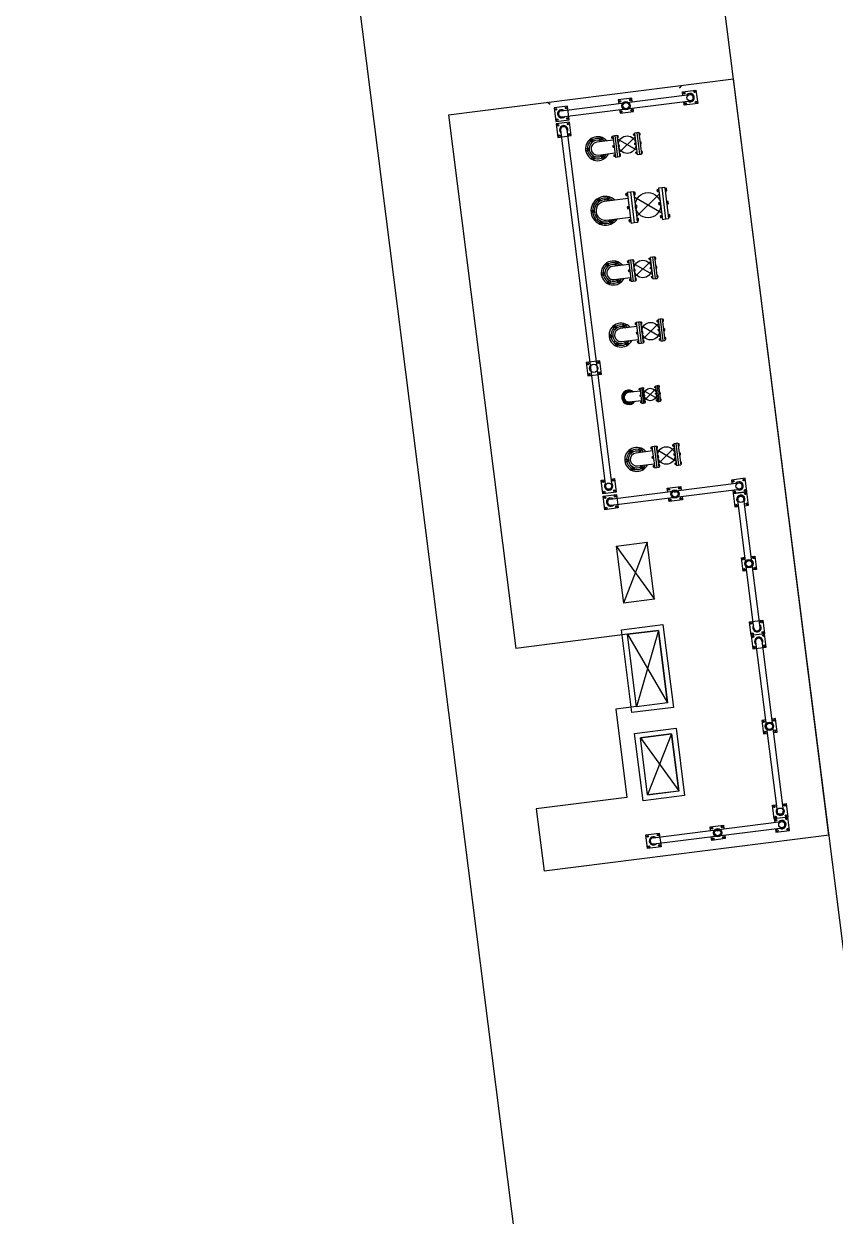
# Model space of a CAD drawing. Header units: inches. Extents: x 2621776591 to 2623670951, y 363331607 to 364354604.
# Drawn here: x 2622165524 to 2622173294, y 364026062 to 364037480 of the extents above; entities that cross this region are included whole.
import ezdxf

# ---------------------------------------------------------------- set-up
doc = ezdxf.new("R2010")
doc.units = ezdxf.units.IN
doc.header["$MEASUREMENT"] = 0
for name, color, linetype in [('ISLAND', 7, 'Continuous'), ('PIER', 7, 'Continuous'), ('TEXT2', 1, 'Continuous')]:
    doc.layers.add(name, color=color, linetype=linetype)

# ---------------------------------------------------------------- blocks, each defined once
blk = doc.blocks.new('SERVICE ISLAND PLINTH')
at = {"layer": 'ISLAND'}
for p, q in [((0, 0), (0, 2.751)), ((7.3, 2.75), (0, 2.75)), ((7.3, 2.751), (7.3, 0)), ((0.061, 2.38), (0.191, 2.38)), ((0.061, 2.25), (0.061, 2.38)), ((0.096, 1.075), (0.096, 2.315)), ((0.156, 1.075), (0.156, 2.315)), ((0.191, 2.38), (0.191, 2.25)), ((3.939, 2.38), (3.809, 2.38)), ((3.809, 2.38), (3.809, 2.25)), ((3.844, 1.075), (3.844, 2.315)), ((3.904, 1.075), (3.904, 2.315)), ((3.939, 2.25), (3.939, 2.38)), ((3.939, 2.38), (3.939, 2.25)), ((4.069, 2.38), (3.939, 2.38)), ((5.244, 2.345), (4.004, 2.345)), ((5.244, 2.285), (4.004, 2.285)), ((4.069, 2.345), (4.069, 2.38)), ((4.069, 2.25), (4.069, 2.285)), ((4.559, 2.345), (4.559, 2.38)), ((4.559, 2.38), (4.689, 2.38)), ((4.559, 2.25), (4.559, 2.285)), ((4.689, 2.38), (4.689, 2.345)), ((4.689, 2.285), (4.689, 2.25)), ((5.179, 2.25), (5.179, 2.38)), ((5.179, 2.38), (5.309, 2.38)), ((5.309, 2.38), (5.309, 2.25)), ((5.439, 2.38), (5.309, 2.38)), ((5.309, 2.38), (5.309, 2.25)), ((5.374, 2.345), (7.014, 2.345)), ((5.374, 2.285), (7.014, 2.285)), ((5.439, 2.25), (5.439, 2.38)), ((6.129, 2.38), (6.129, 2.345)), ((6.259, 2.38), (6.129, 2.38)), ((6.129, 2.285), (6.129, 2.25)), ((6.259, 2.345), (6.259, 2.38)), ((6.259, 2.25), (6.259, 2.285)), ((6.949, 2.345), (6.949, 2.38)), ((6.949, 2.38), (7.079, 2.38)), ((6.949, 2.25), (6.949, 2.285)), ((7.079, 2.38), (7.079, 2.25)), ((7.209, 2.38), (7.079, 2.38)), ((7.079, 2.38), (7.079, 2.25)), ((7.114, 1.075), (7.114, 2.315)), ((7.174, 1.075), (7.174, 2.315)), ((7.209, 2.25), (7.209, 2.38)), ((0.025, 2.225), (0, 2.25)), ((0.096, 2.25), (0.061, 2.25)), ((0.191, 2.25), (0.156, 2.25)), ((3.809, 2.25), (3.844, 2.25)), ((3.904, 2.25), (3.939, 2.25)), ((3.939, 2.25), (4.069, 2.25)), ((4.689, 2.25), (4.559, 2.25)), ((5.309, 2.25), (5.179, 2.25)), ((5.309, 2.25), (5.439, 2.25)), ((6.129, 2.25), (6.259, 2.25)), ((7.079, 2.25), (6.949, 2.25)), ((7.079, 2.25), (7.114, 2.25)), ((7.174, 2.25), (7.209, 2.25)), ((0.95, 1.966), (1.25, 1.966)), ((0.95, 1.966), (0.95, 1.937)), ((0.959, 1.98), (0.959, 1.967)), ((0.98, 1.981), (0.962, 1.981)), ((0.983, 1.967), (0.983, 1.98)), ((1.085, 1.98), (1.085, 1.967)), ((1.107, 1.981), (1.088, 1.981)), ((1.11, 1.967), (1.11, 1.98)), ((1.212, 1.98), (1.212, 1.967)), ((1.233, 1.981), (1.215, 1.981)), ((1.236, 1.967), (1.236, 1.98)), ((1.25, 1.937), (1.25, 1.966)), ((0.95, 1.937), (1.25, 1.937)), ((0.95, 1.937), (0.95, 1.907)), ((0.95, 1.907), (1.25, 1.907)), ((0.959, 1.893), (0.959, 1.906)), ((0.98, 1.892), (0.962, 1.892)), ((0.983, 1.906), (0.983, 1.893)), ((1.085, 1.893), (1.085, 1.906)), ((1.107, 1.892), (1.088, 1.892)), ((1.11, 1.906), (1.11, 1.893)), ((1.212, 1.893), (1.212, 1.906)), ((1.233, 1.892), (1.215, 1.892)), ((1.236, 1.906), (1.236, 1.893)), ((1.25, 1.907), (1.25, 1.937)), ((0.096, 1.76), (0.061, 1.76)), ((0.061, 1.76), (0.061, 1.63)), ((0.191, 1.76), (0.156, 1.76)), ((0.191, 1.63), (0.191, 1.76)), ((0.396, 1.785), (0.604, 1.785)), ((0.396, 1.785), (0.396, 1.765)), ((0.396, 1.765), (0.604, 1.765)), ((0.396, 1.765), (0.396, 1.744)), ((0.396, 1.744), (0.604, 1.744)), ((0.402, 1.795), (0.402, 1.786)), ((0.402, 1.735), (0.402, 1.744)), ((0.417, 1.795), (0.404, 1.795)), ((0.417, 1.734), (0.404, 1.734)), ((0.419, 1.786), (0.419, 1.795)), ((0.419, 1.744), (0.419, 1.735)), ((0.49, 1.795), (0.49, 1.786)), ((0.49, 1.735), (0.49, 1.743)), ((0.505, 1.796), (0.492, 1.796)), ((0.505, 1.734), (0.492, 1.734)), ((0.507, 1.786), (0.507, 1.795)), ((0.507, 1.743), (0.507, 1.735)), ((0.578, 1.795), (0.578, 1.786)), ((0.578, 1.735), (0.578, 1.744)), ((0.593, 1.795), (0.58, 1.795)), ((0.593, 1.734), (0.58, 1.734)), ((0.595, 1.786), (0.595, 1.795)), ((0.595, 1.744), (0.595, 1.735)), ((0.604, 1.765), (0.604, 1.785)), ((0.604, 1.744), (0.604, 1.765)), ((1.596, 1.785), (1.804, 1.785)), ((1.596, 1.785), (1.596, 1.765)), ((1.596, 1.765), (1.804, 1.765)), ((1.596, 1.765), (1.596, 1.744)), ((1.596, 1.744), (1.804, 1.744)), ((1.602, 1.795), (1.602, 1.786)), ((1.602, 1.735), (1.602, 1.744)), ((1.617, 1.795), (1.604, 1.795)), ((1.617, 1.734), (1.604, 1.734)), ((1.619, 1.786), (1.619, 1.795)), ((1.619, 1.744), (1.619, 1.735)), ((1.69, 1.795), (1.69, 1.786)), ((1.69, 1.735), (1.69, 1.743)), ((1.705, 1.796), (1.692, 1.796)), ((1.705, 1.734), (1.692, 1.734)), ((1.707, 1.786), (1.707, 1.795)), ((1.707, 1.743), (1.707, 1.735)), ((1.778, 1.795), (1.778, 1.786)), ((1.778, 1.735), (1.778, 1.744)), ((1.793, 1.795), (1.78, 1.795)), ((1.793, 1.734), (1.78, 1.734)), ((1.795, 1.786), (1.795, 1.795)), ((1.795, 1.744), (1.795, 1.735)), ((1.804, 1.765), (1.804, 1.785)), ((1.804, 1.744), (1.804, 1.765)), ((2.196, 1.785), (2.404, 1.785)), ((2.196, 1.785), (2.196, 1.765)), ((2.196, 1.765), (2.404, 1.765)), ((2.196, 1.765), (2.196, 1.744)), ((2.196, 1.744), (2.404, 1.744)), ((2.202, 1.795), (2.202, 1.786)), ((2.202, 1.735), (2.202, 1.744)), ((2.217, 1.795), (2.204, 1.795)), ((2.217, 1.734), (2.204, 1.734)), ((2.219, 1.786), (2.219, 1.795)), ((2.219, 1.744), (2.219, 1.735)), ((2.29, 1.795), (2.29, 1.786)), ((2.29, 1.735), (2.29, 1.743)), ((2.305, 1.796), (2.292, 1.796)), ((2.305, 1.734), (2.292, 1.734)), ((2.307, 1.786), (2.307, 1.795)), ((2.307, 1.743), (2.307, 1.735)), ((2.378, 1.795), (2.378, 1.786)), ((2.378, 1.735), (2.378, 1.744)), ((2.393, 1.795), (2.38, 1.795)), ((2.393, 1.734), (2.38, 1.734)), ((2.395, 1.786), (2.395, 1.795)), ((2.395, 1.744), (2.395, 1.735)), ((2.404, 1.765), (2.404, 1.785)), ((2.404, 1.744), (2.404, 1.765)), ((3.396, 1.785), (3.604, 1.785)), ((3.396, 1.785), (3.396, 1.765)), ((3.396, 1.765), (3.604, 1.765)), ((3.396, 1.765), (3.396, 1.744)), ((3.396, 1.744), (3.604, 1.744)), ((3.402, 1.795), (3.402, 1.786)), ((3.402, 1.735), (3.402, 1.744)), ((3.417, 1.795), (3.404, 1.795)), ((3.417, 1.734), (3.404, 1.734)), ((3.419, 1.786), (3.419, 1.795)), ((3.419, 1.744), (3.419, 1.735)), ((3.49, 1.795), (3.49, 1.786)), ((3.49, 1.735), (3.49, 1.743)), ((3.505, 1.796), (3.492, 1.796)), ((3.505, 1.734), (3.492, 1.734)), ((3.507, 1.786), (3.507, 1.795)), ((3.507, 1.743), (3.507, 1.735)), ((3.578, 1.795), (3.578, 1.786)), ((3.578, 1.735), (3.578, 1.744)), ((3.593, 1.795), (3.58, 1.795)), ((3.593, 1.734), (3.58, 1.734)), ((3.595, 1.786), (3.595, 1.795)), ((3.595, 1.744), (3.595, 1.735)), ((3.604, 1.765), (3.604, 1.785)), ((3.604, 1.744), (3.604, 1.765)), ((3.809, 1.63), (3.809, 1.76)), ((3.809, 1.76), (3.844, 1.76)), ((3.904, 1.76), (3.939, 1.76)), ((3.939, 1.76), (3.939, 1.63)), ((7.079, 1.63), (7.079, 1.76)), ((7.079, 1.76), (7.114, 1.76)), ((7.174, 1.76), (7.209, 1.76)), ((7.209, 1.76), (7.209, 1.63)), ((0.061, 1.63), (0.096, 1.63)), ((0.156, 1.63), (0.191, 1.63)), ((0.95, 1.664), (1.25, 1.664)), ((0.95, 1.634), (0.95, 1.664)), ((0.95, 1.634), (1.25, 1.634)), ((0.95, 1.604), (0.95, 1.634)), ((0.95, 1.604), (1.25, 1.604)), ((0.959, 1.677), (0.959, 1.665)), ((0.959, 1.59), (0.959, 1.603)), ((0.98, 1.678), (0.962, 1.678)), ((0.983, 1.665), (0.983, 1.677)), ((0.983, 1.603), (0.983, 1.59)), ((1.085, 1.677), (1.085, 1.665)), ((1.087, 1.59), (1.087, 1.603)), ((1.107, 1.678), (1.088, 1.678)), ((1.11, 1.665), (1.11, 1.677)), ((1.111, 1.603), (1.111, 1.59)), ((1.212, 1.677), (1.212, 1.665)), ((1.212, 1.59), (1.212, 1.603)), ((1.233, 1.678), (1.215, 1.678)), ((1.236, 1.665), (1.236, 1.677)), ((1.236, 1.603), (1.236, 1.59)), ((1.25, 1.664), (1.25, 1.634)), ((1.25, 1.634), (1.25, 1.604)), ((2.825, 1.67), (2.975, 1.67)), ((2.825, 1.67), (2.825, 1.655)), ((2.825, 1.655), (2.975, 1.655)), ((2.825, 1.655), (2.825, 1.64)), ((2.825, 1.64), (2.975, 1.64)), ((2.829, 1.677), (2.829, 1.671)), ((2.829, 1.634), (2.829, 1.64)), ((2.84, 1.677), (2.831, 1.677)), ((2.84, 1.633), (2.831, 1.633)), ((2.842, 1.671), (2.842, 1.677)), ((2.842, 1.64), (2.842, 1.634)), ((2.893, 1.677), (2.893, 1.671)), ((2.893, 1.634), (2.893, 1.64)), ((2.904, 1.677), (2.894, 1.677)), ((2.904, 1.633), (2.894, 1.633)), ((2.905, 1.671), (2.905, 1.677)), ((2.905, 1.64), (2.905, 1.634)), ((2.956, 1.677), (2.956, 1.671)), ((2.956, 1.634), (2.956, 1.64)), ((2.967, 1.677), (2.957, 1.677)), ((2.967, 1.633), (2.957, 1.633)), ((2.968, 1.671), (2.968, 1.677)), ((2.968, 1.64), (2.968, 1.634)), ((2.975, 1.655), (2.975, 1.67)), ((2.975, 1.64), (2.975, 1.655)), ((3.844, 1.63), (3.809, 1.63)), ((3.939, 1.63), (3.904, 1.63)), ((7.114, 1.63), (7.079, 1.63)), ((7.209, 1.63), (7.174, 1.63)), ((0.396, 1.575), (0.604, 1.575)), ((0.396, 1.555), (0.396, 1.575)), ((0.396, 1.555), (0.604, 1.555)), ((0.396, 1.534), (0.396, 1.555)), ((0.396, 1.534), (0.604, 1.534)), ((0.402, 1.585), (0.402, 1.576)), ((0.402, 1.524), (0.402, 1.533)), ((0.417, 1.585), (0.404, 1.585)), ((0.417, 1.524), (0.404, 1.524)), ((0.419, 1.576), (0.419, 1.585)), ((0.419, 1.533), (0.419, 1.524)), ((0.49, 1.585), (0.49, 1.576)), ((0.491, 1.524), (0.491, 1.533)), ((0.505, 1.585), (0.492, 1.585)), ((0.506, 1.524), (0.493, 1.524)), ((0.507, 1.576), (0.507, 1.585)), ((0.508, 1.533), (0.508, 1.524)), ((0.578, 1.585), (0.578, 1.576)), ((0.578, 1.524), (0.578, 1.533)), ((0.593, 1.585), (0.58, 1.585)), ((0.593, 1.524), (0.58, 1.524)), ((0.595, 1.576), (0.595, 1.585)), ((0.595, 1.533), (0.595, 1.524)), ((0.604, 1.575), (0.604, 1.555)), ((0.604, 1.555), (0.604, 1.534)), ((0.98, 1.589), (0.962, 1.589)), ((1.108, 1.589), (1.09, 1.589)), ((1.233, 1.589), (1.215, 1.589)), ((1.596, 1.575), (1.804, 1.575)), ((1.596, 1.555), (1.596, 1.575)), ((1.596, 1.555), (1.804, 1.555)), ((1.596, 1.534), (1.596, 1.555)), ((1.596, 1.534), (1.804, 1.534)), ((1.602, 1.585), (1.602, 1.576)), ((1.602, 1.524), (1.602, 1.533)), ((1.617, 1.585), (1.604, 1.585)), ((1.617, 1.524), (1.604, 1.524)), ((1.619, 1.576), (1.619, 1.585)), ((1.619, 1.533), (1.619, 1.524)), ((1.69, 1.585), (1.69, 1.576)), ((1.691, 1.524), (1.691, 1.533)), ((1.705, 1.585), (1.692, 1.585)), ((1.706, 1.524), (1.693, 1.524)), ((1.707, 1.576), (1.707, 1.585)), ((1.708, 1.533), (1.708, 1.524)), ((1.778, 1.585), (1.778, 1.576)), ((1.778, 1.524), (1.778, 1.533)), ((1.793, 1.585), (1.78, 1.585)), ((1.793, 1.524), (1.78, 1.524)), ((1.795, 1.576), (1.795, 1.585)), ((1.795, 1.533), (1.795, 1.524)), ((1.804, 1.575), (1.804, 1.555)), ((1.804, 1.555), (1.804, 1.534)), ((2.196, 1.575), (2.404, 1.575)), ((2.196, 1.555), (2.196, 1.575)), ((2.196, 1.555), (2.404, 1.555)), ((2.196, 1.534), (2.196, 1.555)), ((2.196, 1.534), (2.404, 1.534)), ((2.202, 1.585), (2.202, 1.576)), ((2.202, 1.524), (2.202, 1.533)), ((2.217, 1.585), (2.204, 1.585)), ((2.217, 1.524), (2.204, 1.524)), ((2.219, 1.576), (2.219, 1.585)), ((2.219, 1.533), (2.219, 1.524)), ((2.29, 1.585), (2.29, 1.576)), ((2.291, 1.524), (2.291, 1.533)), ((2.305, 1.585), (2.292, 1.585)), ((2.306, 1.524), (2.293, 1.524)), ((2.307, 1.576), (2.307, 1.585)), ((2.308, 1.533), (2.308, 1.524)), ((2.378, 1.585), (2.378, 1.576)), ((2.378, 1.524), (2.378, 1.533)), ((2.393, 1.585), (2.38, 1.585)), ((2.393, 1.524), (2.38, 1.524)), ((2.395, 1.576), (2.395, 1.585)), ((2.395, 1.533), (2.395, 1.524)), ((2.404, 1.575), (2.404, 1.555)), ((2.404, 1.555), (2.404, 1.534)), ((2.825, 1.519), (2.975, 1.519)), ((2.825, 1.504), (2.825, 1.519)), ((2.825, 1.504), (2.975, 1.504)), ((2.825, 1.489), (2.825, 1.504)), ((2.825, 1.489), (2.975, 1.489)), ((2.829, 1.526), (2.829, 1.519)), ((2.829, 1.482), (2.829, 1.488)), ((2.84, 1.526), (2.831, 1.526)), ((2.842, 1.519), (2.842, 1.526)), ((2.842, 1.488), (2.842, 1.482)), ((2.893, 1.526), (2.893, 1.519)), ((2.893, 1.482), (2.893, 1.488)), ((2.904, 1.526), (2.894, 1.526)), ((2.905, 1.519), (2.905, 1.526)), ((2.906, 1.488), (2.906, 1.482)), ((2.956, 1.526), (2.956, 1.519)), ((2.956, 1.482), (2.956, 1.488)), ((2.967, 1.526), (2.957, 1.526)), ((2.968, 1.519), (2.968, 1.526)), ((2.968, 1.488), (2.968, 1.482)), ((2.975, 1.519), (2.975, 1.504)), ((2.975, 1.504), (2.975, 1.489)), ((3.396, 1.575), (3.604, 1.575)), ((3.396, 1.555), (3.396, 1.575)), ((3.396, 1.555), (3.604, 1.555)), ((3.396, 1.534), (3.396, 1.555)), ((3.396, 1.534), (3.604, 1.534)), ((3.402, 1.585), (3.402, 1.576)), ((3.402, 1.524), (3.402, 1.533)), ((3.417, 1.585), (3.404, 1.585)), ((3.417, 1.524), (3.404, 1.524)), ((3.419, 1.576), (3.419, 1.585)), ((3.419, 1.533), (3.419, 1.524)), ((3.49, 1.585), (3.49, 1.576)), ((3.491, 1.524), (3.491, 1.533)), ((3.505, 1.585), (3.492, 1.585)), ((3.506, 1.524), (3.493, 1.524)), ((3.507, 1.576), (3.507, 1.585)), ((3.508, 1.533), (3.508, 1.524)), ((3.578, 1.585), (3.578, 1.576)), ((3.578, 1.524), (3.578, 1.533)), ((3.593, 1.585), (3.58, 1.585)), ((3.593, 1.524), (3.58, 1.524)), ((3.595, 1.576), (3.595, 1.585)), ((3.595, 1.533), (3.595, 1.524)), ((3.604, 1.575), (3.604, 1.555)), ((3.604, 1.555), (3.604, 1.534)), ((2.84, 1.482), (2.831, 1.482)), ((2.904, 1.482), (2.895, 1.482)), ((2.967, 1.482), (2.957, 1.482)), ((4.85, 1.375), (4.3, 1.375)), ((4.3, 1.075), (4.3, 1.375)), ((4.3, 1.375), (4.85, 1.075)), ((4.3, 1.075), (4.85, 1.375)), ((4.85, 1.375), (4.85, 1.075)), ((5.85, 1.375), (5.15, 1.375)), ((5.15, 1.375), (5.15, 1.075)), ((5.15, 1.075), (5.85, 1.375)), ((5.15, 1.375), (5.85, 1.075)), ((5.85, 1.375), (5.15, 1.375)), ((5.85, 1.375), (5.85, 1.075)), ((6.7, 1.375), (6.15, 1.375)), ((6.15, 1.375), (6.15, 1.075)), ((6.15, 1.375), (6.7, 1.075)), ((6.15, 1.075), (6.7, 1.375)), ((6.7, 1.375), (6.15, 1.375)), ((6.7, 1.075), (6.7, 1.375)), ((0.191, 1.14), (0.061, 1.14)), ((0.061, 1.14), (0.061, 1.01)), ((0.191, 1.01), (0.191, 1.14)), ((0.215, 1.14), (0.215, 1.01)), ((0.345, 1.14), (0.215, 1.14)), ((0.28, 1.105), (3.72, 1.105)), ((0.28, 1.045), (3.72, 1.045)), ((0.345, 1.01), (0.345, 1.14)), ((2.518, 1.14), (2.518, 1.01)), ((2.648, 1.14), (2.518, 1.14)), ((2.648, 1.01), (2.648, 1.14)), ((3.655, 1.105), (3.655, 1.14)), ((3.655, 1.14), (3.785, 1.14)), ((3.655, 1.01), (3.655, 1.045)), ((3.785, 1.14), (3.785, 1.01)), ((3.809, 1.01), (3.809, 1.14)), ((3.809, 1.14), (3.939, 1.14)), ((3.939, 1.14), (3.939, 1.01)), ((4.3, 1.075), (4.85, 1.075)), ((5.85, 1.075), (5.15, 1.075)), ((5.15, 1.075), (5.15, 0)), ((5.848, 1.075), (5.848, 0.875)), ((6.7, 1.075), (6.15, 1.075)), ((7.079, 1.01), (7.079, 1.14)), ((7.079, 1.14), (7.209, 1.14)), ((7.209, 1.14), (7.209, 1.01)), ((0.025, 0.978), (0, 0.953)), ((0.061, 1.01), (0.191, 1.01)), ((0.215, 1.01), (0.345, 1.01)), ((2.518, 1.01), (2.648, 1.01)), ((3.785, 1.01), (3.655, 1.01)), ((3.939, 1.01), (3.809, 1.01)), ((7.209, 1.01), (7.079, 1.01)), ((5.848, 0.875), (6.7, 0.875)), ((6.7, 0.875), (6.7, 0)), ((0, 0), (5.15, 0)), ((6.7, 0), (7.3, 0))]:
    blk.add_line(p, q, dxfattribs=at)
for points in [[(0.965, 1.98), (0.965, 1.967)], [(0.977, 1.967), (0.977, 1.98)], [(1.091, 1.98), (1.091, 1.967)], [(1.104, 1.967), (1.104, 1.98)], [(1.218, 1.98), (1.218, 1.967)], [(1.23, 1.967), (1.23, 1.98)], [(0.965, 1.893), (0.965, 1.906)], [(0.977, 1.906), (0.977, 1.893)], [(1.19, 1.664), (1.005, 1.908)], [(1.189, 1.907), (1.005, 1.664)], [(1.091, 1.893), (1.091, 1.906)], [(1.104, 1.906), (1.104, 1.893)], [(1.218, 1.893), (1.218, 1.906)], [(1.23, 1.906), (1.23, 1.893)], [(0.406, 1.795), (0.406, 1.786)], [(0.406, 1.735), (0.406, 1.744)], [(0.415, 1.786), (0.415, 1.795)], [(0.415, 1.744), (0.415, 1.735)], [(0.563, 1.575), (0.434, 1.745)], [(0.562, 1.744), (0.434, 1.575)], [(0.494, 1.795), (0.494, 1.786)], [(0.494, 1.735), (0.494, 1.743)], [(0.503, 1.786), (0.503, 1.795)], [(0.503, 1.743), (0.503, 1.735)], [(0.582, 1.795), (0.582, 1.786)], [(0.582, 1.735), (0.582, 1.744)], [(0.591, 1.786), (0.591, 1.795)], [(0.591, 1.744), (0.591, 1.735)], [(1.606, 1.795), (1.606, 1.786)], [(1.606, 1.735), (1.606, 1.744)], [(1.615, 1.786), (1.615, 1.795)], [(1.615, 1.744), (1.615, 1.735)], [(1.763, 1.575), (1.634, 1.745)], [(1.762, 1.744), (1.634, 1.575)], [(1.694, 1.795), (1.694, 1.786)], [(1.694, 1.735), (1.694, 1.743)], [(1.703, 1.786), (1.703, 1.795)], [(1.703, 1.743), (1.703, 1.735)], [(1.782, 1.795), (1.782, 1.786)], [(1.782, 1.735), (1.782, 1.744)], [(1.791, 1.786), (1.791, 1.795)], [(1.791, 1.744), (1.791, 1.735)], [(2.206, 1.795), (2.206, 1.786)], [(2.206, 1.735), (2.206, 1.744)], [(2.215, 1.786), (2.215, 1.795)], [(2.215, 1.744), (2.215, 1.735)], [(2.363, 1.575), (2.234, 1.745)], [(2.362, 1.744), (2.234, 1.575)], [(2.294, 1.795), (2.294, 1.786)], [(2.294, 1.735), (2.294, 1.743)], [(2.303, 1.786), (2.303, 1.795)], [(2.303, 1.743), (2.303, 1.735)], [(2.382, 1.795), (2.382, 1.786)], [(2.382, 1.735), (2.382, 1.744)], [(2.391, 1.786), (2.391, 1.795)], [(2.391, 1.744), (2.391, 1.735)], [(3.406, 1.795), (3.406, 1.786)], [(3.406, 1.735), (3.406, 1.744)], [(3.415, 1.786), (3.415, 1.795)], [(3.415, 1.744), (3.415, 1.735)], [(3.563, 1.575), (3.434, 1.745)], [(3.562, 1.744), (3.434, 1.575)], [(3.494, 1.795), (3.494, 1.786)], [(3.494, 1.735), (3.494, 1.743)], [(3.503, 1.786), (3.503, 1.795)], [(3.503, 1.743), (3.503, 1.735)], [(3.582, 1.795), (3.582, 1.786)], [(3.582, 1.735), (3.582, 1.744)], [(3.591, 1.786), (3.591, 1.795)], [(3.591, 1.744), (3.591, 1.735)], [(0.965, 1.677), (0.965, 1.665)], [(0.965, 1.59), (0.965, 1.603)], [(0.977, 1.665), (0.977, 1.677)], [(0.977, 1.603), (0.977, 1.59)], [(1.091, 1.677), (1.091, 1.665)], [(1.093, 1.59), (1.093, 1.603)], [(1.104, 1.665), (1.104, 1.677)], [(1.105, 1.603), (1.105, 1.59)], [(1.218, 1.677), (1.218, 1.665)], [(1.218, 1.59), (1.218, 1.603)], [(1.23, 1.665), (1.23, 1.677)], [(1.23, 1.603), (1.23, 1.59)], [(2.832, 1.677), (2.832, 1.671)], [(2.832, 1.634), (2.832, 1.64)], [(2.839, 1.671), (2.839, 1.677)], [(2.839, 1.64), (2.839, 1.634)], [(2.945, 1.519), (2.853, 1.641)], [(2.944, 1.64), (2.853, 1.519)], [(2.896, 1.677), (2.896, 1.671)], [(2.896, 1.634), (2.896, 1.64)], [(2.902, 1.671), (2.902, 1.677)], [(2.902, 1.64), (2.902, 1.634)], [(2.959, 1.677), (2.959, 1.671)], [(2.959, 1.634), (2.959, 1.64)], [(2.965, 1.671), (2.965, 1.677)], [(2.965, 1.64), (2.965, 1.634)], [(0.406, 1.585), (0.406, 1.576)], [(0.406, 1.524), (0.406, 1.533)], [(0.415, 1.576), (0.415, 1.585)], [(0.415, 1.533), (0.415, 1.524)], [(0.494, 1.585), (0.494, 1.576)], [(0.495, 1.524), (0.495, 1.533)], [(0.503, 1.576), (0.503, 1.585)], [(0.504, 1.533), (0.504, 1.524)], [(0.582, 1.585), (0.582, 1.576)], [(0.582, 1.524), (0.582, 1.533)], [(0.591, 1.576), (0.591, 1.585)], [(0.591, 1.533), (0.591, 1.524)], [(1.606, 1.585), (1.606, 1.576)], [(1.606, 1.524), (1.606, 1.533)], [(1.615, 1.576), (1.615, 1.585)], [(1.615, 1.533), (1.615, 1.524)], [(1.694, 1.585), (1.694, 1.576)], [(1.695, 1.524), (1.695, 1.533)], [(1.703, 1.576), (1.703, 1.585)], [(1.704, 1.533), (1.704, 1.524)], [(1.782, 1.585), (1.782, 1.576)], [(1.782, 1.524), (1.782, 1.533)], [(1.791, 1.576), (1.791, 1.585)], [(1.791, 1.533), (1.791, 1.524)], [(2.206, 1.585), (2.206, 1.576)], [(2.206, 1.524), (2.206, 1.533)], [(2.215, 1.576), (2.215, 1.585)], [(2.215, 1.533), (2.215, 1.524)], [(2.294, 1.585), (2.294, 1.576)], [(2.295, 1.524), (2.295, 1.533)], [(2.303, 1.576), (2.303, 1.585)], [(2.304, 1.533), (2.304, 1.524)], [(2.382, 1.585), (2.382, 1.576)], [(2.382, 1.524), (2.382, 1.533)], [(2.391, 1.576), (2.391, 1.585)], [(2.391, 1.533), (2.391, 1.524)], [(2.832, 1.526), (2.832, 1.519)], [(2.832, 1.482), (2.832, 1.488)], [(2.839, 1.519), (2.839, 1.526)], [(2.839, 1.488), (2.839, 1.482)], [(2.896, 1.526), (2.896, 1.519)], [(2.896, 1.482), (2.896, 1.488)], [(2.902, 1.519), (2.902, 1.526)], [(2.903, 1.488), (2.903, 1.482)], [(2.959, 1.526), (2.959, 1.519)], [(2.959, 1.482), (2.959, 1.488)], [(2.965, 1.519), (2.965, 1.526)], [(2.965, 1.488), (2.965, 1.482)], [(3.406, 1.585), (3.406, 1.576)], [(3.406, 1.524), (3.406, 1.533)], [(3.415, 1.576), (3.415, 1.585)], [(3.415, 1.533), (3.415, 1.524)], [(3.494, 1.585), (3.494, 1.576)], [(3.495, 1.524), (3.495, 1.533)], [(3.503, 1.576), (3.503, 1.585)], [(3.504, 1.533), (3.504, 1.524)], [(3.582, 1.585), (3.582, 1.576)], [(3.582, 1.524), (3.582, 1.533)], [(3.591, 1.576), (3.591, 1.585)], [(3.591, 1.533), (3.591, 1.524)]]:
    blk.add_lwpolyline(points, dxfattribs=at)
for points in [[(1.01, 1.604), (1.01, 1.374, 1), (1.19, 1.374), (1.19, 1.604)], [(0.438, 1.534), (0.438, 1.374, 1), (0.562, 1.374), (0.562, 1.534)], [(1.638, 1.534), (1.638, 1.374, 1), (1.763, 1.374), (1.763, 1.534)], [(2.237, 1.534), (2.237, 1.374, 1), (2.362, 1.374), (2.362, 1.534)], [(2.855, 1.489), (2.855, 1.374, 1), (2.945, 1.374), (2.945, 1.489)], [(3.438, 1.534), (3.438, 1.374, 1), (3.562, 1.374), (3.562, 1.534)]]:
    blk.add_lwpolyline(points, format="xyb", dxfattribs=at)
at = {"layer": 'ISLAND', "ltscale": 10000}
blk.add_lwpolyline([(5.1, 1.425), (5.9, 1.425), (5.9, 1.025), (5.1, 1.025)], close=True, dxfattribs=at)
at = {"layer": 'ISLAND'}
for points in [[(5.15, 1.375), (5.85, 1.375), (5.85, 1.075), (5.15, 1.075)], [(6.1, 1.425), (6.751, 1.425), (6.751, 1.025), (6.1, 1.025)], [(6.15, 1.375), (6.701, 1.375), (6.701, 1.075), (6.15, 1.075)]]:
    blk.add_lwpolyline(points, close=True, dxfattribs=at)
for centre, radius in [((0.076, 2.365), 0.008), ((0.126, 2.315), 0.03), ((0.176, 2.365), 0.008), ((3.824, 2.365), 0.008), ((3.874, 2.315), 0.03), ((3.924, 2.365), 0.008), ((3.954, 2.365), 0.008), ((4.004, 2.315), 0.03), ((4.054, 2.365), 0.008), ((4.574, 2.365), 0.008), ((4.624, 2.315), 0.04), ((4.624, 2.315), 0.03), ((4.674, 2.365), 0.008), ((5.194, 2.365), 0.008), ((5.294, 2.365), 0.008), ((5.324, 2.365), 0.008), ((5.424, 2.365), 0.008), ((6.144, 2.365), 0.008), ((6.194, 2.315), 0.04), ((6.194, 2.315), 0.03), ((6.244, 2.365), 0.008), ((6.964, 2.365), 0.008), ((7.014, 2.315), 0.03), ((7.064, 2.365), 0.008), ((7.094, 2.365), 0.008), ((7.144, 2.315), 0.03), ((7.194, 2.365), 0.008), ((0.076, 2.265), 0.008), ((0.176, 2.265), 0.008), ((3.824, 2.265), 0.008), ((3.924, 2.265), 0.008), ((4.054, 2.265), 0.008), ((4.574, 2.265), 0.008), ((4.674, 2.265), 0.008), ((5.194, 2.265), 0.008), ((5.294, 2.265), 0.008), ((5.324, 2.265), 0.008), ((5.424, 2.265), 0.008), ((6.144, 2.265), 0.008), ((6.244, 2.265), 0.008), ((6.964, 2.265), 0.008), ((7.064, 2.265), 0.008), ((7.094, 2.265), 0.008), ((7.194, 2.265), 0.008), ((1.098, 1.786), 0.121), ((0.076, 1.745), 0.008), ((0.126, 1.695), 0.04), ((0.126, 1.695), 0.03), ((0.176, 1.745), 0.008), ((0.498, 1.66), 0.0839), ((1.698, 1.66), 0.0839), ((2.298, 1.66), 0.0839), ((3.498, 1.66), 0.0839), ((3.824, 1.745), 0.008), ((3.874, 1.695), 0.04), ((3.874, 1.695), 0.03), ((3.924, 1.745), 0.008), ((7.094, 1.745), 0.008), ((7.144, 1.695), 0.04), ((7.144, 1.695), 0.03), ((7.194, 1.745), 0.008), ((0.076, 1.645), 0.008), ((0.176, 1.645), 0.008), ((2.899, 1.58), 0.0604), ((3.824, 1.645), 0.008), ((3.85, 1.697), 0.008), ((3.924, 1.645), 0.008), ((7.094, 1.645), 0.008), ((7.12, 1.697), 0.008), ((7.194, 1.645), 0.008), ((0.41, 1.418), 0.0139), ((0.587, 1.418), 0.0139), ((0.985, 1.415), 0.0128), ((1.214, 1.415), 0.0128), ((1.61, 1.418), 0.0139), ((1.787, 1.418), 0.0139), ((2.21, 1.418), 0.0139), ((2.387, 1.418), 0.0139), ((2.843, 1.394), 0.00642), ((2.957, 1.394), 0.00642), ((3.41, 1.418), 0.0139), ((3.587, 1.418), 0.0139), ((0.414, 1.326), 0.0139), ((0.497, 1.276), 0.0139), ((0.584, 1.324), 0.0139), ((0.986, 1.323), 0.0128), ((1.09, 1.253), 0.0128), ((1.21, 1.319), 0.0128), ((1.614, 1.326), 0.0139), ((1.697, 1.276), 0.0139), ((1.784, 1.324), 0.0139), ((2.214, 1.326), 0.0139), ((2.297, 1.276), 0.0139), ((2.384, 1.324), 0.0139), ((2.843, 1.348), 0.00642), ((2.897, 1.314), 0.00642), ((2.954, 1.346), 0.00642), ((3.414, 1.326), 0.0139), ((3.497, 1.276), 0.0139), ((3.584, 1.324), 0.0139), ((0.076, 1.125), 0.008), ((0.076, 1.025), 0.008), ((0.176, 1.125), 0.008), ((0.176, 1.025), 0.008), ((0.23, 1.125), 0.008), ((0.23, 1.025), 0.008), ((0.33, 1.125), 0.008), ((0.33, 1.025), 0.008), ((2.533, 1.125), 0.008), ((2.533, 1.025), 0.008), ((2.583, 1.075), 0.04), ((2.633, 1.125), 0.008), ((2.633, 1.025), 0.008), ((3.67, 1.125), 0.008), ((3.67, 1.025), 0.008), ((3.72, 1.075), 0.03), ((3.77, 1.125), 0.008), ((3.77, 1.025), 0.008), ((3.824, 1.125), 0.008), ((3.824, 1.025), 0.008), ((3.924, 1.125), 0.008), ((3.924, 1.025), 0.008), ((7.094, 1.125), 0.008), ((7.094, 1.025), 0.008), ((7.194, 1.125), 0.008), ((7.194, 1.025), 0.008)]:
    blk.add_circle(centre, radius, dxfattribs=at)
for centre, radius, start, end in [((0.126, 2.315), 0.04, 318.5904, 221.4096), ((0.126, 2.315), 0.03, 359.9998, 180), ((3.874, 2.315), 0.04, 318.5904, 221.4096), ((3.874, 2.315), 0.03, 0, 180.0002), ((4.004, 2.315), 0.04, 48.5904, 311.4096), ((4.004, 2.315), 0.03, 90, 270.0002), ((5.244, 2.315), 0.04, 228.5904, 131.4096), ((5.244, 2.315), 0.03, 269.9998, 90), ((5.374, 2.315), 0.04, 48.5904, 311.4096), ((5.374, 2.315), 0.03, 90, 270.0002), ((7.014, 2.315), 0.04, 228.5904, 131.4096), ((7.014, 2.315), 0.03, 269.9998, 90), ((7.144, 2.315), 0.04, 318.5904, 221.4096), ((7.144, 2.315), 0.03, 0, 180.0002), ((0.962, 1.976), 0.00489, 52.5882, 127.4118), ((0.962, 1.971), 0.00489, 232.5882, 307.4118), ((0.971, 1.961), 0.0197, 71.1283, 108.8717), ((0.971, 1.986), 0.0197, 251.1283, 288.8717), ((0.98, 1.976), 0.00509, 53.2774, 126.7226), ((0.98, 1.971), 0.00509, 233.2774, 306.7226), ((1.088, 1.976), 0.00489, 52.5882, 127.4118), ((1.088, 1.971), 0.00489, 232.5882, 307.4118), ((1.098, 1.961), 0.0197, 71.1283, 108.8717), ((1.098, 1.986), 0.0197, 251.1283, 288.8717), ((1.107, 1.976), 0.00509, 53.2774, 126.7226), ((1.107, 1.971), 0.00509, 233.2774, 306.7226), ((1.215, 1.976), 0.00489, 52.5882, 127.4118), ((1.215, 1.971), 0.00489, 232.5882, 307.4118), ((1.224, 1.961), 0.0197, 71.1283, 108.8717), ((1.224, 1.986), 0.0197, 251.1283, 288.8717), ((1.233, 1.976), 0.00509, 53.2774, 126.7226), ((1.233, 1.971), 0.00509, 233.2774, 306.7226), ((0.962, 1.902), 0.00489, 52.5882, 127.4118), ((0.962, 1.897), 0.00489, 232.5882, 307.4118), ((0.971, 1.887), 0.0197, 71.1283, 108.8717), ((0.971, 1.912), 0.0197, 251.1283, 288.8717), ((0.98, 1.902), 0.00509, 53.2774, 126.7226), ((0.98, 1.897), 0.00509, 233.2774, 306.7226), ((1.088, 1.902), 0.00489, 52.5882, 127.4118), ((1.088, 1.897), 0.00489, 232.5882, 307.4118), ((1.098, 1.887), 0.0197, 71.1283, 108.8717), ((1.098, 1.912), 0.0197, 251.1283, 288.8717), ((1.107, 1.902), 0.00509, 53.2774, 126.7226), ((1.107, 1.897), 0.00509, 233.2774, 306.7226), ((1.215, 1.902), 0.00489, 52.5882, 127.4118), ((1.215, 1.897), 0.00489, 232.5882, 307.4118), ((1.224, 1.887), 0.0197, 71.1283, 108.8717), ((1.224, 1.912), 0.0197, 251.1283, 288.8717), ((1.233, 1.902), 0.00509, 53.2774, 126.7226), ((1.233, 1.897), 0.00509, 233.2774, 306.7226), ((0.404, 1.792), 0.0034, 52.5882, 127.4118), ((0.404, 1.789), 0.0034, 232.5882, 307.4118), ((0.404, 1.741), 0.0034, 52.5882, 127.4118), ((0.404, 1.737), 0.0034, 232.5882, 307.4118), ((0.41, 1.782), 0.0137, 71.1283, 108.8717), ((0.41, 1.799), 0.0137, 251.1283, 288.8717), ((0.41, 1.731), 0.0137, 71.1283, 108.8717), ((0.41, 1.748), 0.0137, 251.1283, 288.8717), ((0.417, 1.792), 0.00353, 53.2774, 126.7226), ((0.417, 1.789), 0.00353, 233.2774, 306.7226), ((0.417, 1.741), 0.00353, 53.2774, 126.7226), ((0.417, 1.738), 0.00353, 233.2774, 306.7226), ((0.492, 1.792), 0.0034, 52.5882, 127.4118), ((0.492, 1.789), 0.0034, 232.5882, 307.4118), ((0.492, 1.741), 0.0034, 52.5882, 127.4118), ((0.492, 1.737), 0.0034, 232.5882, 307.4118), ((0.498, 1.782), 0.0137, 71.1283, 108.8717), ((0.498, 1.799), 0.0137, 251.1283, 288.8717), ((0.498, 1.731), 0.0137, 71.1283, 108.8717), ((0.498, 1.748), 0.0137, 251.1283, 288.8717), ((0.505, 1.792), 0.00353, 53.2774, 126.7226), ((0.505, 1.789), 0.00353, 233.2774, 306.7226), ((0.505, 1.741), 0.00353, 53.2774, 126.7226), ((0.505, 1.737), 0.00353, 233.2774, 306.7226), ((0.58, 1.792), 0.0034, 52.5882, 127.4118), ((0.58, 1.789), 0.0034, 232.5882, 307.4118), ((0.58, 1.741), 0.0034, 52.5882, 127.4118), ((0.58, 1.737), 0.0034, 232.5882, 307.4118), ((0.586, 1.782), 0.0137, 71.1283, 108.8717), ((0.586, 1.799), 0.0137, 251.1283, 288.8717), ((0.586, 1.731), 0.0137, 71.1283, 108.8717), ((0.586, 1.748), 0.0137, 251.1283, 288.8717), ((0.593, 1.792), 0.00353, 53.2774, 126.7226), ((0.593, 1.789), 0.00353, 233.2774, 306.7226), ((0.593, 1.741), 0.00353, 53.2774, 126.7226), ((0.593, 1.738), 0.00353, 233.2774, 306.7226), ((1.604, 1.792), 0.0034, 52.5882, 127.4118), ((1.604, 1.789), 0.0034, 232.5882, 307.4118), ((1.604, 1.741), 0.0034, 52.5882, 127.4118), ((1.604, 1.737), 0.0034, 232.5882, 307.4118), ((1.61, 1.782), 0.0137, 71.1283, 108.8717), ((1.61, 1.799), 0.0137, 251.1283, 288.8717), ((1.61, 1.731), 0.0137, 71.1283, 108.8717), ((1.61, 1.748), 0.0137, 251.1283, 288.8717), ((1.617, 1.792), 0.00353, 53.2774, 126.7226), ((1.617, 1.789), 0.00353, 233.2774, 306.7226), ((1.617, 1.741), 0.00353, 53.2774, 126.7226), ((1.617, 1.738), 0.00353, 233.2774, 306.7226), ((1.692, 1.792), 0.0034, 52.5882, 127.4118), ((1.692, 1.789), 0.0034, 232.5882, 307.4118), ((1.692, 1.741), 0.0034, 52.5882, 127.4118), ((1.692, 1.737), 0.0034, 232.5882, 307.4118), ((1.698, 1.782), 0.0137, 71.1283, 108.8717), ((1.698, 1.799), 0.0137, 251.1283, 288.8717), ((1.698, 1.731), 0.0137, 71.1283, 108.8717), ((1.698, 1.748), 0.0137, 251.1283, 288.8717), ((1.705, 1.792), 0.00353, 53.2774, 126.7226), ((1.705, 1.789), 0.00353, 233.2774, 306.7226), ((1.705, 1.741), 0.00353, 53.2774, 126.7226), ((1.705, 1.737), 0.00353, 233.2774, 306.7226), ((1.78, 1.792), 0.0034, 52.5882, 127.4118), ((1.78, 1.789), 0.0034, 232.5882, 307.4118), ((1.78, 1.741), 0.0034, 52.5882, 127.4118), ((1.78, 1.737), 0.0034, 232.5882, 307.4118), ((1.786, 1.782), 0.0137, 71.1283, 108.8717), ((1.786, 1.799), 0.0137, 251.1283, 288.8717), ((1.786, 1.731), 0.0137, 71.1283, 108.8717), ((1.786, 1.748), 0.0137, 251.1283, 288.8717), ((1.793, 1.792), 0.00353, 53.2774, 126.7226), ((1.793, 1.789), 0.00353, 233.2774, 306.7226), ((1.793, 1.741), 0.00353, 53.2774, 126.7226), ((1.793, 1.738), 0.00353, 233.2774, 306.7226), ((2.204, 1.792), 0.0034, 52.5882, 127.4118), ((2.204, 1.789), 0.0034, 232.5882, 307.4118), ((2.204, 1.741), 0.0034, 52.5882, 127.4118), ((2.204, 1.737), 0.0034, 232.5882, 307.4118), ((2.21, 1.782), 0.0137, 71.1283, 108.8717), ((2.21, 1.799), 0.0137, 251.1283, 288.8717), ((2.21, 1.731), 0.0137, 71.1283, 108.8717), ((2.21, 1.748), 0.0137, 251.1283, 288.8717), ((2.217, 1.792), 0.00353, 53.2774, 126.7226), ((2.217, 1.789), 0.00353, 233.2774, 306.7226), ((2.217, 1.741), 0.00353, 53.2774, 126.7226), ((2.217, 1.738), 0.00353, 233.2774, 306.7226), ((2.292, 1.792), 0.0034, 52.5882, 127.4118), ((2.292, 1.789), 0.0034, 232.5882, 307.4118), ((2.292, 1.741), 0.0034, 52.5882, 127.4118), ((2.292, 1.737), 0.0034, 232.5882, 307.4118), ((2.298, 1.782), 0.0137, 71.1283, 108.8717), ((2.298, 1.799), 0.0137, 251.1283, 288.8717), ((2.298, 1.731), 0.0137, 71.1283, 108.8717), ((2.298, 1.748), 0.0137, 251.1283, 288.8717), ((2.305, 1.792), 0.00353, 53.2774, 126.7226), ((2.305, 1.789), 0.00353, 233.2774, 306.7226), ((2.305, 1.741), 0.00353, 53.2774, 126.7226), ((2.305, 1.737), 0.00353, 233.2774, 306.7226), ((2.38, 1.792), 0.0034, 52.5882, 127.4118), ((2.38, 1.789), 0.0034, 232.5882, 307.4118), ((2.38, 1.741), 0.0034, 52.5882, 127.4118), ((2.38, 1.737), 0.0034, 232.5882, 307.4118), ((2.386, 1.782), 0.0137, 71.1283, 108.8717), ((2.386, 1.799), 0.0137, 251.1283, 288.8717), ((2.386, 1.731), 0.0137, 71.1283, 108.8717), ((2.386, 1.748), 0.0137, 251.1283, 288.8717), ((2.393, 1.792), 0.00353, 53.2774, 126.7226), ((2.393, 1.789), 0.00353, 233.2774, 306.7226), ((2.393, 1.741), 0.00353, 53.2774, 126.7226), ((2.393, 1.738), 0.00353, 233.2774, 306.7226), ((3.404, 1.792), 0.0034, 52.5882, 127.4118), ((3.404, 1.789), 0.0034, 232.5882, 307.4118), ((3.404, 1.741), 0.0034, 52.5882, 127.4118), ((3.404, 1.737), 0.0034, 232.5882, 307.4118), ((3.41, 1.782), 0.0137, 71.1283, 108.8717), ((3.41, 1.799), 0.0137, 251.1283, 288.8717), ((3.41, 1.731), 0.0137, 71.1283, 108.8717), ((3.41, 1.748), 0.0137, 251.1283, 288.8717), ((3.417, 1.792), 0.00353, 53.2774, 126.7226), ((3.417, 1.789), 0.00353, 233.2774, 306.7226), ((3.417, 1.741), 0.00353, 53.2774, 126.7226), ((3.417, 1.738), 0.00353, 233.2774, 306.7226), ((3.492, 1.792), 0.0034, 52.5882, 127.4118), ((3.492, 1.789), 0.0034, 232.5882, 307.4118), ((3.492, 1.741), 0.0034, 52.5882, 127.4118), ((3.492, 1.737), 0.0034, 232.5882, 307.4118), ((3.498, 1.782), 0.0137, 71.1283, 108.8717), ((3.498, 1.799), 0.0137, 251.1283, 288.8717), ((3.498, 1.731), 0.0137, 71.1283, 108.8717), ((3.498, 1.748), 0.0137, 251.1283, 288.8717), ((3.505, 1.792), 0.00353, 53.2774, 126.7226), ((3.505, 1.789), 0.00353, 233.2774, 306.7226), ((3.505, 1.741), 0.00353, 53.2774, 126.7226), ((3.505, 1.737), 0.00353, 233.2774, 306.7226), ((3.58, 1.792), 0.0034, 52.5882, 127.4118), ((3.58, 1.789), 0.0034, 232.5882, 307.4118), ((3.58, 1.741), 0.0034, 52.5882, 127.4118), ((3.58, 1.737), 0.0034, 232.5882, 307.4118), ((3.586, 1.782), 0.0137, 71.1283, 108.8717), ((3.586, 1.799), 0.0137, 251.1283, 288.8717), ((3.586, 1.731), 0.0137, 71.1283, 108.8717), ((3.586, 1.748), 0.0137, 251.1283, 288.8717), ((3.593, 1.792), 0.00353, 53.2774, 126.7226), ((3.593, 1.789), 0.00353, 233.2774, 306.7226), ((3.593, 1.741), 0.00353, 53.2774, 126.7226), ((3.593, 1.738), 0.00353, 233.2774, 306.7226), ((0.962, 1.673), 0.00489, 52.5882, 127.4118), ((0.962, 1.668), 0.00489, 232.5882, 307.4118), ((0.962, 1.599), 0.00489, 52.5882, 127.4118), ((0.971, 1.659), 0.0197, 71.1283, 108.8717), ((0.971, 1.683), 0.0197, 251.1283, 288.8717), ((0.971, 1.584), 0.0197, 71.1283, 108.8717), ((0.98, 1.673), 0.00509, 53.2774, 126.7226), ((0.98, 1.669), 0.00509, 233.2774, 306.7226), ((0.98, 1.599), 0.00509, 53.2774, 126.7226), ((1.088, 1.673), 0.00489, 52.5882, 127.4118), ((1.088, 1.668), 0.00489, 232.5882, 307.4118), ((1.09, 1.599), 0.00489, 52.5882, 127.4118), ((1.098, 1.659), 0.0197, 71.1283, 108.8717), ((1.098, 1.683), 0.0197, 251.1283, 288.8717), ((1.099, 1.584), 0.0197, 71.1283, 108.8717), ((1.107, 1.673), 0.00509, 53.2774, 126.7226), ((1.107, 1.669), 0.00509, 233.2774, 306.7226), ((1.108, 1.599), 0.00509, 53.2774, 126.7226), ((1.215, 1.673), 0.00489, 52.5882, 127.4118), ((1.215, 1.668), 0.00489, 232.5882, 307.4118), ((1.215, 1.599), 0.00489, 52.5882, 127.4118), ((1.224, 1.659), 0.0197, 71.1283, 108.8717), ((1.224, 1.683), 0.0197, 251.1283, 288.8717), ((1.224, 1.584), 0.0197, 71.1283, 108.8717), ((1.233, 1.673), 0.00509, 53.2774, 126.7226), ((1.233, 1.669), 0.00509, 233.2774, 306.7226), ((1.233, 1.599), 0.00509, 53.2774, 126.7226), ((2.831, 1.675), 0.00245, 52.5882, 127.4118), ((2.831, 1.673), 0.00245, 232.5882, 307.4118), ((2.831, 1.638), 0.00245, 52.5882, 127.4118), ((2.831, 1.636), 0.00245, 232.5882, 307.4118), ((2.836, 1.668), 0.00987, 71.1283, 108.8717), ((2.836, 1.68), 0.00987, 251.1283, 288.8717), ((2.836, 1.631), 0.00987, 71.1283, 108.8717), ((2.836, 1.643), 0.00987, 251.1283, 288.8717), ((2.84, 1.675), 0.00254, 53.2774, 126.7226), ((2.84, 1.673), 0.00254, 233.2774, 306.7226), ((2.84, 1.638), 0.00254, 53.2774, 126.7226), ((2.84, 1.636), 0.00254, 233.2774, 306.7226), ((2.894, 1.675), 0.00245, 52.5882, 127.4118), ((2.894, 1.673), 0.00245, 232.5882, 307.4118), ((2.894, 1.638), 0.00245, 52.5882, 127.4118), ((2.894, 1.636), 0.00245, 232.5882, 307.4118), ((2.899, 1.668), 0.00987, 71.1283, 108.8717), ((2.899, 1.68), 0.00987, 251.1283, 288.8717), ((2.899, 1.631), 0.00987, 71.1283, 108.8717), ((2.899, 1.643), 0.00987, 251.1283, 288.8717), ((2.904, 1.675), 0.00254, 53.2774, 126.7226), ((2.904, 1.673), 0.00254, 233.2774, 306.7226), ((2.904, 1.638), 0.00254, 53.2774, 126.7226), ((2.904, 1.636), 0.00254, 233.2774, 306.7226), ((2.957, 1.675), 0.00245, 52.5882, 127.4118), ((2.957, 1.673), 0.00245, 232.5882, 307.4118), ((2.957, 1.638), 0.00245, 52.5882, 127.4118), ((2.957, 1.636), 0.00245, 232.5882, 307.4118), ((2.962, 1.668), 0.00987, 71.1283, 108.8717), ((2.962, 1.68), 0.00987, 251.1283, 288.8717), ((2.962, 1.631), 0.00987, 71.1283, 108.8717), ((2.962, 1.643), 0.00987, 251.1283, 288.8717), ((2.967, 1.675), 0.00254, 53.2774, 126.7226), ((2.967, 1.673), 0.00254, 233.2774, 306.7226), ((2.967, 1.638), 0.00254, 53.2774, 126.7226), ((2.967, 1.636), 0.00254, 233.2774, 306.7226), ((0.404, 1.582), 0.0034, 52.5882, 127.4118), ((0.404, 1.578), 0.0034, 232.5882, 307.4118), ((0.404, 1.53), 0.0034, 52.5882, 127.4118), ((0.404, 1.527), 0.0034, 232.5882, 307.4118), ((0.41, 1.572), 0.0137, 71.1283, 108.8717), ((0.41, 1.589), 0.0137, 251.1283, 288.8717), ((0.41, 1.52), 0.0137, 71.1283, 108.8717), ((0.41, 1.537), 0.0137, 251.1283, 288.8717), ((0.417, 1.582), 0.00353, 53.2774, 126.7226), ((0.417, 1.579), 0.00353, 233.2774, 306.7226), ((0.417, 1.53), 0.00353, 53.2774, 126.7226), ((0.417, 1.527), 0.00353, 233.2774, 306.7226), ((0.492, 1.582), 0.0034, 52.5882, 127.4118), ((0.492, 1.578), 0.0034, 232.5882, 307.4118), ((0.493, 1.53), 0.0034, 52.5882, 127.4118), ((0.493, 1.527), 0.0034, 232.5882, 307.4118), ((0.498, 1.572), 0.0137, 71.1283, 108.8717), ((0.498, 1.589), 0.0137, 251.1283, 288.8717), ((0.499, 1.52), 0.0137, 71.1283, 108.8717), ((0.499, 1.537), 0.0137, 251.1283, 288.8717), ((0.505, 1.582), 0.00353, 53.2774, 126.7226), ((0.505, 1.579), 0.00353, 233.2774, 306.7226), ((0.506, 1.53), 0.00353, 53.2774, 126.7226), ((0.506, 1.527), 0.00353, 233.2774, 306.7226), ((0.58, 1.582), 0.0034, 52.5882, 127.4118), ((0.58, 1.578), 0.0034, 232.5882, 307.4118), ((0.58, 1.53), 0.0034, 52.5882, 127.4118), ((0.58, 1.527), 0.0034, 232.5882, 307.4118), ((0.586, 1.572), 0.0137, 71.1283, 108.8717), ((0.586, 1.589), 0.0137, 251.1283, 288.8717), ((0.586, 1.52), 0.0137, 71.1283, 108.8717), ((0.586, 1.537), 0.0137, 251.1283, 288.8717), ((0.593, 1.582), 0.00353, 53.2774, 126.7226), ((0.593, 1.579), 0.00353, 233.2774, 306.7226), ((0.593, 1.53), 0.00353, 53.2774, 126.7226), ((0.593, 1.527), 0.00353, 233.2774, 306.7226), ((0.962, 1.594), 0.00489, 232.5882, 307.4118), ((0.971, 1.609), 0.0197, 251.1283, 288.8717), ((0.98, 1.594), 0.00509, 233.2774, 306.7226), ((1.09, 1.594), 0.00489, 232.5882, 307.4118), ((1.099, 1.609), 0.0197, 251.1283, 288.8717), ((1.108, 1.594), 0.00509, 233.2774, 306.7226), ((1.215, 1.594), 0.00489, 232.5882, 307.4118), ((1.224, 1.609), 0.0197, 251.1283, 288.8717), ((1.233, 1.594), 0.00509, 233.2774, 306.7226), ((1.604, 1.582), 0.0034, 52.5882, 127.4118), ((1.604, 1.578), 0.0034, 232.5882, 307.4118), ((1.604, 1.53), 0.0034, 52.5882, 127.4118), ((1.604, 1.527), 0.0034, 232.5882, 307.4118), ((1.61, 1.572), 0.0137, 71.1283, 108.8717), ((1.61, 1.589), 0.0137, 251.1283, 288.8717), ((1.61, 1.52), 0.0137, 71.1283, 108.8717), ((1.61, 1.537), 0.0137, 251.1283, 288.8717), ((1.617, 1.582), 0.00353, 53.2774, 126.7226), ((1.617, 1.579), 0.00353, 233.2774, 306.7226), ((1.617, 1.53), 0.00353, 53.2774, 126.7226), ((1.617, 1.527), 0.00353, 233.2774, 306.7226), ((1.692, 1.582), 0.0034, 52.5882, 127.4118), ((1.692, 1.578), 0.0034, 232.5882, 307.4118), ((1.693, 1.53), 0.0034, 52.5882, 127.4118), ((1.693, 1.527), 0.0034, 232.5882, 307.4118), ((1.698, 1.572), 0.0137, 71.1283, 108.8717), ((1.698, 1.589), 0.0137, 251.1283, 288.8717), ((1.699, 1.52), 0.0137, 71.1283, 108.8717), ((1.699, 1.537), 0.0137, 251.1283, 288.8717), ((1.705, 1.582), 0.00353, 53.2774, 126.7226), ((1.705, 1.579), 0.00353, 233.2774, 306.7226), ((1.706, 1.53), 0.00353, 53.2774, 126.7226), ((1.706, 1.527), 0.00353, 233.2774, 306.7226), ((1.78, 1.582), 0.0034, 52.5882, 127.4118), ((1.78, 1.578), 0.0034, 232.5882, 307.4118), ((1.78, 1.53), 0.0034, 52.5882, 127.4118), ((1.78, 1.527), 0.0034, 232.5882, 307.4118), ((1.786, 1.572), 0.0137, 71.1283, 108.8717), ((1.786, 1.589), 0.0137, 251.1283, 288.8717), ((1.786, 1.52), 0.0137, 71.1283, 108.8717), ((1.786, 1.537), 0.0137, 251.1283, 288.8717), ((1.793, 1.582), 0.00353, 53.2774, 126.7226), ((1.793, 1.579), 0.00353, 233.2774, 306.7226), ((1.793, 1.53), 0.00353, 53.2774, 126.7226), ((1.793, 1.527), 0.00353, 233.2774, 306.7226), ((2.204, 1.582), 0.0034, 52.5882, 127.4118), ((2.204, 1.578), 0.0034, 232.5882, 307.4118), ((2.204, 1.53), 0.0034, 52.5882, 127.4118), ((2.204, 1.527), 0.0034, 232.5882, 307.4118), ((2.21, 1.572), 0.0137, 71.1283, 108.8717), ((2.21, 1.589), 0.0137, 251.1283, 288.8717), ((2.21, 1.52), 0.0137, 71.1283, 108.8717), ((2.21, 1.537), 0.0137, 251.1283, 288.8717), ((2.217, 1.582), 0.00353, 53.2774, 126.7226), ((2.217, 1.579), 0.00353, 233.2774, 306.7226), ((2.217, 1.53), 0.00353, 53.2774, 126.7226), ((2.217, 1.527), 0.00353, 233.2774, 306.7226), ((2.292, 1.582), 0.0034, 52.5882, 127.4118), ((2.292, 1.578), 0.0034, 232.5882, 307.4118), ((2.293, 1.53), 0.0034, 52.5882, 127.4118), ((2.293, 1.527), 0.0034, 232.5882, 307.4118), ((2.298, 1.572), 0.0137, 71.1283, 108.8717), ((2.298, 1.589), 0.0137, 251.1283, 288.8717), ((2.299, 1.52), 0.0137, 71.1283, 108.8717), ((2.299, 1.537), 0.0137, 251.1283, 288.8717), ((2.305, 1.582), 0.00353, 53.2774, 126.7226), ((2.305, 1.579), 0.00353, 233.2774, 306.7226), ((2.306, 1.53), 0.00353, 53.2774, 126.7226), ((2.306, 1.527), 0.00353, 233.2774, 306.7226), ((2.38, 1.582), 0.0034, 52.5882, 127.4118), ((2.38, 1.578), 0.0034, 232.5882, 307.4118), ((2.38, 1.53), 0.0034, 52.5882, 127.4118), ((2.38, 1.527), 0.0034, 232.5882, 307.4118), ((2.386, 1.572), 0.0137, 71.1283, 108.8717), ((2.386, 1.589), 0.0137, 251.1283, 288.8717), ((2.386, 1.52), 0.0137, 71.1283, 108.8717), ((2.386, 1.537), 0.0137, 251.1283, 288.8717), ((2.393, 1.582), 0.00353, 53.2774, 126.7226), ((2.393, 1.579), 0.00353, 233.2774, 306.7226), ((2.393, 1.53), 0.00353, 53.2774, 126.7226), ((2.393, 1.527), 0.00353, 233.2774, 306.7226), ((2.831, 1.524), 0.00245, 52.5882, 127.4118), ((2.831, 1.521), 0.00245, 232.5882, 307.4118), ((2.831, 1.487), 0.00245, 52.5882, 127.4118), ((2.836, 1.516), 0.00987, 71.1283, 108.8717), ((2.836, 1.529), 0.00987, 251.1283, 288.8717), ((2.836, 1.479), 0.00987, 71.1283, 108.8717), ((2.84, 1.524), 0.00254, 53.2774, 126.7226), ((2.84, 1.521), 0.00254, 233.2774, 306.7226), ((2.84, 1.486), 0.00254, 53.2774, 126.7226), ((2.894, 1.524), 0.00245, 52.5882, 127.4118), ((2.894, 1.521), 0.00245, 232.5882, 307.4118), ((2.895, 1.487), 0.00245, 52.5882, 127.4118), ((2.899, 1.516), 0.00987, 71.1283, 108.8717), ((2.899, 1.529), 0.00987, 251.1283, 288.8717), ((2.899, 1.479), 0.00987, 71.1283, 108.8717), ((2.904, 1.524), 0.00254, 53.2774, 126.7226), ((2.904, 1.521), 0.00254, 233.2774, 306.7226), ((2.904, 1.486), 0.00254, 53.2774, 126.7226), ((2.957, 1.524), 0.00245, 52.5882, 127.4118), ((2.957, 1.521), 0.00245, 232.5882, 307.4118), ((2.957, 1.487), 0.00245, 52.5882, 127.4118), ((2.962, 1.516), 0.00987, 71.1283, 108.8717), ((2.962, 1.529), 0.00987, 251.1283, 288.8717), ((2.962, 1.479), 0.00987, 71.1283, 108.8717), ((2.967, 1.524), 0.00254, 53.2774, 126.7226), ((2.967, 1.521), 0.00254, 233.2774, 306.7226), ((2.967, 1.486), 0.00254, 53.2774, 126.7226), ((3.404, 1.582), 0.0034, 52.5882, 127.4118), ((3.404, 1.578), 0.0034, 232.5882, 307.4118), ((3.404, 1.53), 0.0034, 52.5882, 127.4118), ((3.404, 1.527), 0.0034, 232.5882, 307.4118), ((3.41, 1.572), 0.0137, 71.1283, 108.8717), ((3.41, 1.589), 0.0137, 251.1283, 288.8717), ((3.41, 1.52), 0.0137, 71.1283, 108.8717), ((3.41, 1.537), 0.0137, 251.1283, 288.8717), ((3.417, 1.582), 0.00353, 53.2774, 126.7226), ((3.417, 1.579), 0.00353, 233.2774, 306.7226), ((3.417, 1.53), 0.00353, 53.2774, 126.7226), ((3.417, 1.527), 0.00353, 233.2774, 306.7226), ((3.492, 1.582), 0.0034, 52.5882, 127.4118), ((3.492, 1.578), 0.0034, 232.5882, 307.4118), ((3.493, 1.53), 0.0034, 52.5882, 127.4118), ((3.493, 1.527), 0.0034, 232.5882, 307.4118), ((3.498, 1.572), 0.0137, 71.1283, 108.8717), ((3.498, 1.589), 0.0137, 251.1283, 288.8717), ((3.499, 1.52), 0.0137, 71.1283, 108.8717), ((3.499, 1.537), 0.0137, 251.1283, 288.8717), ((3.505, 1.582), 0.00353, 53.2774, 126.7226), ((3.505, 1.579), 0.00353, 233.2774, 306.7226), ((3.506, 1.53), 0.00353, 53.2774, 126.7226), ((3.506, 1.527), 0.00353, 233.2774, 306.7226), ((3.58, 1.582), 0.0034, 52.5882, 127.4118), ((3.58, 1.578), 0.0034, 232.5882, 307.4118), ((3.58, 1.53), 0.0034, 52.5882, 127.4118), ((3.58, 1.527), 0.0034, 232.5882, 307.4118), ((3.586, 1.572), 0.0137, 71.1283, 108.8717), ((3.586, 1.589), 0.0137, 251.1283, 288.8717), ((3.586, 1.52), 0.0137, 71.1283, 108.8717), ((3.586, 1.537), 0.0137, 251.1283, 288.8717), ((3.593, 1.582), 0.00353, 53.2774, 126.7226), ((3.593, 1.579), 0.00353, 233.2774, 306.7226), ((3.593, 1.53), 0.00353, 53.2774, 126.7226), ((3.593, 1.527), 0.00353, 233.2774, 306.7226), ((0.5, 1.374), 0.115, 123.0286, 56.9714), ((0.5, 1.374), 0.0973, 129.9777, 50.0223), ((0.5, 1.374), 0.0799, 141.4749, 38.5251), ((1.1, 1.374), 0.138, 130.6117, 49.3883), ((1.1, 1.374), 0.122, 137.4462, 42.5538), ((1.1, 1.374), 0.106, 148.0329, 31.9671), ((1.7, 1.374), 0.115, 123.0286, 56.9714), ((1.7, 1.374), 0.0973, 129.9777, 50.0223), ((1.7, 1.374), 0.0799, 141.4749, 38.5251), ((2.3, 1.374), 0.115, 123.0286, 56.9714), ((2.3, 1.374), 0.0973, 129.9777, 50.0223), ((2.3, 1.374), 0.0799, 141.4749, 38.5251), ((2.831, 1.484), 0.00245, 232.5882, 307.4118), ((2.9, 1.374), 0.0691, 130.6117, 49.3883), ((2.836, 1.491), 0.00987, 251.1283, 288.8717), ((2.84, 1.484), 0.00254, 233.2774, 306.7226), ((2.9, 1.374), 0.0611, 137.4462, 42.5538), ((2.9, 1.374), 0.053, 148.0329, 31.9671), ((2.895, 1.484), 0.00245, 232.5882, 307.4118), ((2.899, 1.491), 0.00987, 251.1283, 288.8717), ((2.904, 1.484), 0.00254, 233.2774, 306.7226), ((2.957, 1.484), 0.00245, 232.5882, 307.4118), ((2.962, 1.491), 0.00987, 251.1283, 288.8717), ((2.967, 1.484), 0.00254, 233.2774, 306.7226), ((3.5, 1.374), 0.115, 123.0286, 56.9714), ((3.5, 1.374), 0.0973, 129.9777, 50.0223), ((3.5, 1.374), 0.0799, 141.4749, 38.5251), ((0.126, 1.075), 0.04, 138.5904, 41.4096), ((0.126, 1.075), 0.03, 180, 0.0002), ((0.28, 1.075), 0.04, 48.5904, 311.4096), ((0.28, 1.075), 0.03, 90, 270.0002), ((3.72, 1.075), 0.04, 228.5904, 131.4096), ((3.72, 1.075), 0.03, 269.9998, 90), ((3.874, 1.075), 0.04, 138.5904, 41.4096), ((3.874, 1.075), 0.03, 179.9998, 0), ((7.144, 1.075), 0.04, 138.5904, 41.4096), ((7.144, 1.075), 0.03, 179.9998, 0)]:
    blk.add_arc(centre, radius, start, end, dxfattribs=at)
blk = doc.blocks.new('A$Cfe87a000')
h = blk.add_hatch()
h.set_pattern_fill('CROSS', color=190, scale=35000)
h.set_pattern_definition([(0, (-2621685475, -364093291), (8750, 8750), [4375, -13125]), (90, (-2621683288, -364095478.5), (-8750, 8750), [4375, -13125])])
h.paths.add_polyline_path([(0, 0), (-30586, -3867), (-13078, -140353), (-8315, -149578), (-6733, -162482), (-8967, -172401), (3518, -269734, 0.302123), (7001, -273750), (33332, -264064)])

msp = doc.modelspace()

# ---------------------------------------------------------------- linework, layer by layer
at = {"layer": 'PIER'}
msp.add_line((2622236260.4, 363530403.2), (2622152831.8, 364191349.6), dxfattribs=at)
at = {"layer": 'TEXT2'}
msp.add_line((2622151194.8, 364176374.2), (2622226613.1, 363579913.6), dxfattribs=at)

# ---------------------------------------------------------------- block references
at = {"color": 190}
msp.add_blockref('A$Cfe87a000', (2622142902.7, 364173278.9), dxfattribs=at)
at = {"layer": 'ISLAND', "xscale": 999.9999999999994, "yscale": 999.9999999999994, "zscale": 999.9999999999994, "rotation": 277.1941779778311}
msp.add_blockref('SERVICE ISLAND PLINTH', (2622169592.3, 364036608.6), dxfattribs=at)

doc.saveas('drawing.dxf')
